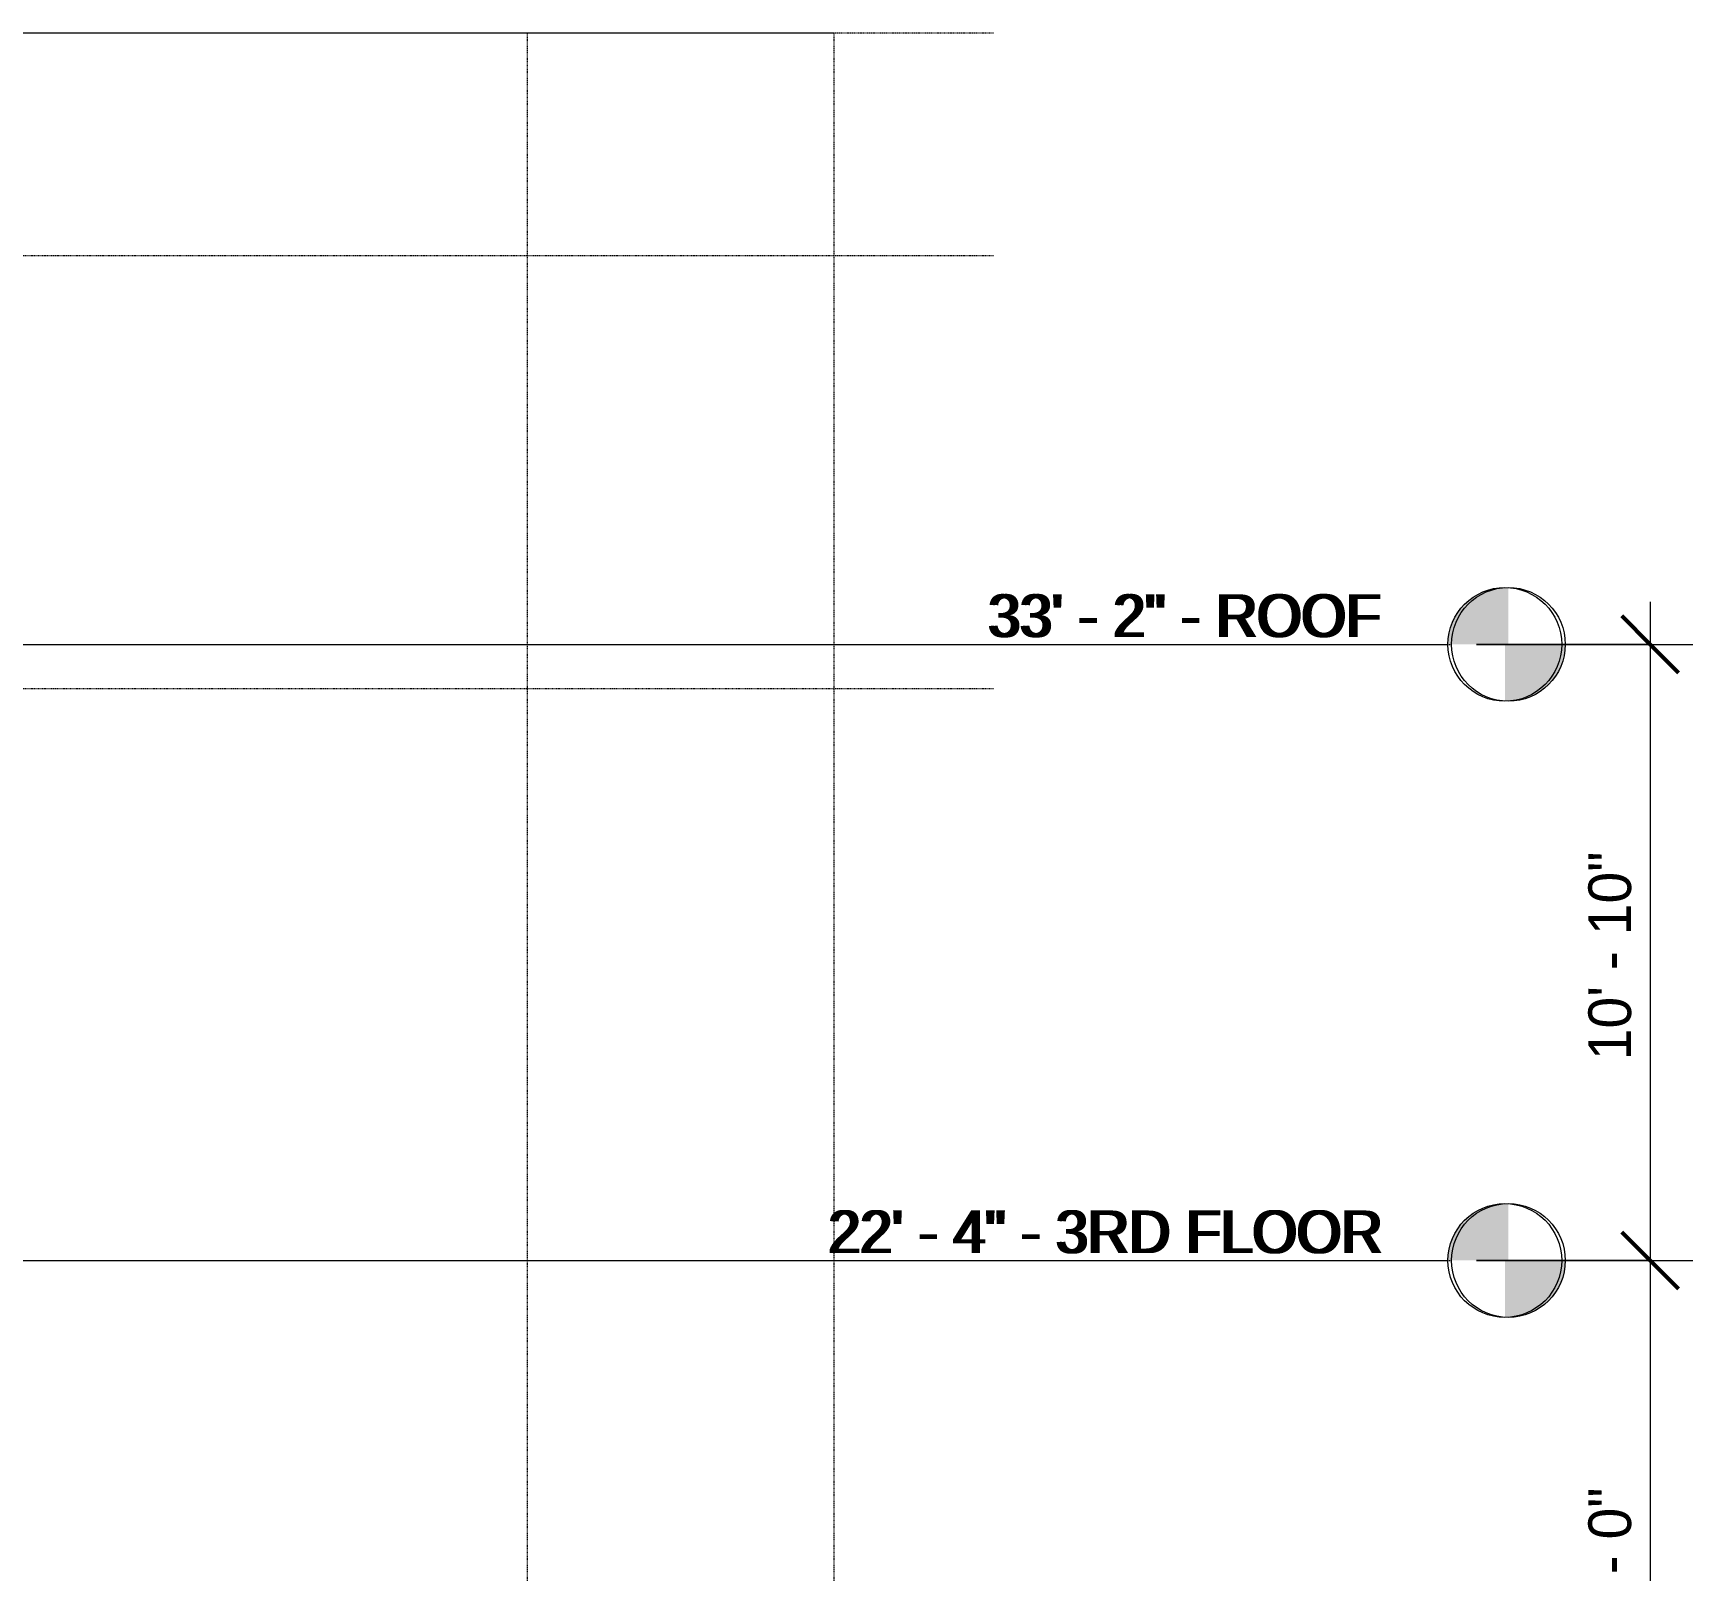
# Model space of a CAD drawing. Header units: inches. Extents: x 9609 to 15463, y -232 to 527.
# Drawn here: x 12259.1 to 12609.4, y 202.5 to 527 of the extents above; entities that cross this region are included whole.
import ezdxf

# ---------------------------------------------------------------- set-up
doc = ezdxf.new("R2010")
doc.units = ezdxf.units.IN
doc.header["$MEASUREMENT"] = 0
doc.linetypes.add('Aligning Line 1_8_', pattern=[0.25, 0.125, -0.125])
doc.linetypes.add('Grid Line 1_2_', pattern=[0.875, 0.5, -0.125, 0.125, -0.125])
for name, color, linetype, lineweight in [('0-1', 7, 'Continuous', 5), ('0-2', 254, 'Continuous', 5), ('0-5', 165, 'Continuous', 5), ('A-ANNO-DIMS', 211, 'Continuous', 9), ('A-ANNO-DIMS-96', 211, 'Continuous', 9), ('A-FLOR-LEVL', 51, 'Continuous', 9), ('A-FLOR-LEVL-1', 51, 'Grid Line 1_2_', 9), ('A-FLOR-LEVL-2', 9, 'Continuous', 9), ('A-FLOR-LEVL-3', 147, 'Continuous', 9), ('G-ANNO-SYMB', 111, 'Aligning Line 1_8_', 9), ('G-ANNO-SYMB-1', 9, 'Aligning Line 1_8_', 9), ('G-ANNO-SYMB-2', 147, 'Aligning Line 1_8_', 9)]:
    doc.layers.add(name, color=color, linetype=linetype, lineweight=lineweight)
doc.styles.add('Century Gothic', font='ufonts.com_century-gothic.ttf', dxfattribs={"height": 9})
doc.dimstyles.new('OD__1_8__Tol__', dxfattribs={"dimscale": 12, "dimtxt": 9.397514, "dimasz": 1, "dimexe": 0.75, "dimexo": 0.5, "dimgap": 0.125, "dimtad": 1, "dimdec": 3, "dimrnd": 0.125, "dimzin": 3, "dimdsep": 46, "dimlunit": 4, "dimtxsty": 'Century Gothic', "dimblk1": 'OBLIQUE', "dimblk2": 'OBLIQUE', "dimsah": 1, "dimcen": 0.09, "dimdle": 0.75, "dimazin": 0, "dimtfac": 1, "dimtdec": 4, "dimtix": 1, "dimtmove": 0, "dimatfit": 3, "dimfxl": 1, "dimtvp": 1, "dimtfill": 1, "dimfrac": 2, "dimtolj": 1, "dimtzin": 0, "dimarcsym": 2})

# ---------------------------------------------------------------- blocks, each defined once
blk = doc.blocks.new('Level - Level Head - Circle-V169-BUILDING SECTION - EAST_WEST - LOOKING NORTH')
at = {"layer": 'A-FLOR-LEVL'}
h = blk.add_hatch(color=256, dxfattribs=at)
edge = h.paths.add_edge_path(flags=0)
edge.add_line((12570.48, 0), (12558.48, 0))
edge.add_arc((12570.48, 0), 12, 90, 180, ccw=False)
edge.add_line((12570.48, 12), (12570.48, 0))
h = blk.add_hatch(color=256, dxfattribs=at)
edge = h.paths.add_edge_path(flags=0)
edge.add_line((12570.48, -12), (12570.48, 0))
edge.add_line((12570.48, 0), (12582.48, 0))
edge.add_arc((12570.48, 0), 12, 270, 360, ccw=False)
at = {"layer": 'A-FLOR-LEVL-2'}
blk.add_circle((12570.48, 0), 12, dxfattribs=at)
blk = doc.blocks.new('CTR - 2nd Phase_rvt-1-BUILDING SECTION - EAST_WEST - LOOKING NORTH')
at = {"layer": 'A-FLOR-LEVL-1'}
for p, q in [((9609.49, 398), (12558.48, 398)), ((9609.49, 268), (12558.48, 268))]:
    blk.add_line(p, q, dxfattribs=at)
at = {"layer": 'G-ANNO-SYMB-1'}
for p, q in [((12461.76, 526.95), (9706.21, 526.95)), ((12461.76, 388.59), (9706.21, 388.59))]:
    blk.add_line(p, q, dxfattribs=at)
at = {"layer": '0-2'}
for p in [(0, 398), (0, 268)]:
    blk.add_blockref('Level - Level Head - Circle-V169-BUILDING SECTION - EAST_WEST - LOOKING NORTH', p, dxfattribs=at)
at = {"layer": 'A-FLOR-LEVL', "char_height": 9, "attachment_point": 1, "style": 'Century Gothic'}
for s, insert, width in [('33\' - 2" - ROOF', (12461.11, 408.55), 104.232), ('22\' - 4" - 3RD FLOOR', (12427.36, 278.55), 145.137)]:
    blk.add_mtext(s, dxfattribs=dict(at, insert=insert, width=width))
blk = doc.blocks.new('CTR  - Topography_rvt-1-BUILDING SECTION - EAST_WEST - LOOKING NORTH')
at = {"layer": 'G-ANNO-SYMB-2'}
blk.add_line((12461.76, 480), (9742.88, 480), dxfattribs=at)
blk = doc.blocks.new('Level - Level Head - Circle-V170-BUILDING SECTION - EAST_WEST - LOOKING NORTH')
at = {"layer": 'A-FLOR-LEVL'}
h = blk.add_hatch(color=256, dxfattribs=at)
edge = h.paths.add_edge_path(flags=0)
edge.add_line((12570.48, 0), (12558.48, 0))
edge.add_arc((12570.48, 0), 12, 90, 180, ccw=False)
edge.add_line((12570.48, 12), (12570.48, 0))
h = blk.add_hatch(color=256, dxfattribs=at)
edge = h.paths.add_edge_path(flags=0)
edge.add_line((12570.48, -12), (12570.48, 0))
edge.add_line((12570.48, 0), (12582.48, 0))
edge.add_arc((12570.48, 0), 12, 270, 360, ccw=False)
at = {"layer": 'A-FLOR-LEVL-3'}
blk.add_circle((12570.48, 0), 12, dxfattribs=at)
blk = doc.blocks.new('CTR - 1st Phase - Common Walls_rvt-1-BUILDING SECTION - EAST_WEST - LOOKING NORTH')
at = {"layer": 'A-FLOR-LEVL-1'}
for p, q in [((9609.49, 398), (12558.48, 398)), ((9609.49, 268), (12558.48, 268))]:
    blk.add_line(p, q, dxfattribs=at)
at = {"layer": 'G-ANNO-SYMB-2'}
for p, q in [((12363.34, 526.95), (9706.24, 526.95)), ((12428.12, 526.95), (9706.24, 526.95)), ((12363.34, 526.95), (12363.34, -145.89)), ((12428.12, 526.95), (12428.12, -145.89)), ((12461.76, 480), (9706.21, 480))]:
    blk.add_line(p, q, dxfattribs=at)
at = {"layer": '0-5'}
for p in [(0, 398), (0, 268)]:
    blk.add_blockref('Level - Level Head - Circle-V170-BUILDING SECTION - EAST_WEST - LOOKING NORTH', p, dxfattribs=at)
at = {"layer": 'A-FLOR-LEVL', "char_height": 9, "attachment_point": 1, "style": 'Century Gothic'}
for s, insert, width in [('33\' - 2" - ROOF', (12461.11, 408.55), 104.232), ('22\' - 4" - 3RD FLOOR', (12427.36, 278.55), 145.137)]:
    blk.add_mtext(s, dxfattribs=dict(at, insert=insert, width=width))
blk = doc.blocks.new('Level - Level Head - Circle-50818-BUILDING SECTION - EAST_WEST - LOOKING NORTH')
at = {"layer": 'A-FLOR-LEVL'}
h = blk.add_hatch(color=256, dxfattribs=at)
edge = h.paths.add_edge_path(flags=0)
edge.add_line((12569.73, 0), (12557.73, 0))
edge.add_arc((12569.73, 0), 12, 90, 180, ccw=False)
edge.add_line((12569.73, 12), (12569.73, 0))
h = blk.add_hatch(color=256, dxfattribs=at)
edge = h.paths.add_edge_path(flags=0)
edge.add_line((12569.73, -12), (12569.73, 0))
edge.add_line((12569.73, 0), (12581.73, 0))
edge.add_arc((12569.73, 0), 12, 270, 360, ccw=False)
blk.add_circle((12569.73, 0), 12, dxfattribs=at)
blk = doc.blocks.new('DIMBLOCK10-BUILDING SECTION - EAST_WEST - LOOKING NORTH')
at = {"layer": 'A-ANNO-DIMS-96'}
for p, q in [((12600.41, 407), (12600.41, 268)), ((12563.73, 398), (12609.41, 398)), ((12600.41, 398), (12563.73, 398)), ((12563.73, 268), (12609.41, 268)), ((12600.41, 268), (12563.73, 268))]:
    blk.add_line(p, q, dxfattribs=at)
at = {"layer": 'A-ANNO-DIMS-96', "lineweight": 50}
for p, q in [((12600.41, 398), (12594.41, 404)), ((12600.41, 398), (12606.41, 392)), ((12600.41, 268), (12594.41, 274)), ((12600.41, 268), (12606.41, 262))]:
    blk.add_line(p, q, dxfattribs=at)
at = {"layer": 'A-ANNO-DIMS-96', "color": 0, "insert": (12587.37, 310.25), "char_height": 9, "width": 54.5951, "attachment_point": 1, "rotation": 90, "line_spacing_factor": 0.984502, "style": 'Century Gothic', "bg_fill": 3, "box_fill_scale": 1.25, "bg_fill_color": 256, "bg_fill_true_color": 13158600, "bg_fill_transparency": 0}
blk.add_mtext('10\' - 10"', dxfattribs=at)
blk = doc.blocks.new('_Oblique')
at = {"color": 0, "linetype": 'ByBlock', "lineweight": -2}
blk.add_line((-0.5, -0.5), (0.5, 0.5), dxfattribs=at)
blk = doc.blocks.new('DIMBLOCK11-BUILDING SECTION - EAST_WEST - LOOKING NORTH')
at = {"layer": 'A-ANNO-DIMS-96', "lineweight": 50}
for p, q in [((12600.41, 268), (12594.41, 274)), ((12600.41, 268), (12606.41, 262)), ((12600.41, 136), (12594.41, 142)), ((12600.41, 136), (12606.41, 130))]:
    blk.add_line(p, q, dxfattribs=at)
at = {"layer": 'A-ANNO-DIMS-96'}
for p, q in [((12563.73, 268), (12609.41, 268)), ((12600.41, 268), (12563.73, 268)), ((12600.41, 268), (12600.41, 136)), ((12563.73, 136), (12609.41, 136)), ((12600.41, 136), (12563.73, 136))]:
    blk.add_line(p, q, dxfattribs=at)
at = {"layer": 'A-ANNO-DIMS-96', "color": 0, "insert": (12587.37, 182.76), "char_height": 9, "width": 46.1821, "attachment_point": 1, "rotation": 90, "line_spacing_factor": 0.984502, "style": 'Century Gothic', "bg_fill": 3, "box_fill_scale": 1.25, "bg_fill_color": 256, "bg_fill_true_color": 13158600, "bg_fill_transparency": 0}
blk.add_mtext('11\' - 0"', dxfattribs=at)

msp = doc.modelspace()

# ---------------------------------------------------------------- linework, layer by layer
at = {"layer": 'A-FLOR-LEVL-1'}
for p, q in [((9610.2403, 398), (12557.7313, 398)), ((9610.2403, 268), (12557.7313, 268))]:
    msp.add_line(p, q, dxfattribs=at)
at = {"layer": 'G-ANNO-SYMB'}
for p, q in [((12461.7559, 526.9531), (9706.2403, 526.9531)), ((12461.7559, 480), (9706.2119, 480))]:
    msp.add_line(p, q, dxfattribs=at)

# ---------------------------------------------------------------- block references
at = {"layer": '0-1'}
for name in ['CTR - 2nd Phase_rvt-1-BUILDING SECTION - EAST_WEST - LOOKING NORTH', 'CTR - 1st Phase - Common Walls_rvt-1-BUILDING SECTION - EAST_WEST - LOOKING NORTH', 'CTR  - Topography_rvt-1-BUILDING SECTION - EAST_WEST - LOOKING NORTH']:
    msp.add_blockref(name, (0, 0), dxfattribs=at)
at = {"layer": 'A-FLOR-LEVL'}
for p in [(0, 398), (0, 268)]:
    msp.add_blockref('Level - Level Head - Circle-50818-BUILDING SECTION - EAST_WEST - LOOKING NORTH', p, dxfattribs=at)

# ---------------------------------------------------------------- texts
at = {"layer": 'A-FLOR-LEVL', "char_height": 9, "attachment_point": 1, "style": 'Century Gothic'}
for s, insert, width in [('33\' - 2" - ROOF', (12460.3591, 408.5508), 104.232), ('22\' - 4" - 3RD FLOOR', (12426.6079, 278.5508), 145.137)]:
    msp.add_mtext(s, dxfattribs=dict(at, insert=insert, width=width))

# ---------------------------------------------------------------- next in the draw order: dimensions: what is measured, and where the dimension line sits
at = {"layer": 'A-ANNO-DIMS'}
dim = msp.add_linear_dim(base=(12600.41, 268), p1=(12557.7313, 398), p2=(12557.7313, 268), angle=90, dimstyle='OD__1_8__Tol__', override={"dimpost": '<>', "dimfxl": 130}, dxfattribs=at)
dim.commit()
dim.dimension.update_dxf_attribs({"geometry": 'DIMBLOCK10-BUILDING SECTION - EAST_WEST - LOOKING NORTH', "text_midpoint": (12594.1836, 333)})

# ---------------------------------------------------------------- next in the draw order: dimensions: what is measured, and where the dimension line sits
dim = msp.add_linear_dim(base=(12600.41, 136), p1=(12557.7313, 268), p2=(12557.7313, 136), angle=90, dimstyle='OD__1_8__Tol__', override={"dimpost": '<>', "dimfxl": 132}, dxfattribs=at)
dim.commit()
dim.dimension.update_dxf_attribs({"geometry": 'DIMBLOCK11-BUILDING SECTION - EAST_WEST - LOOKING NORTH', "text_midpoint": (12594.1836, 202)})

doc.saveas('drawing.dxf')
